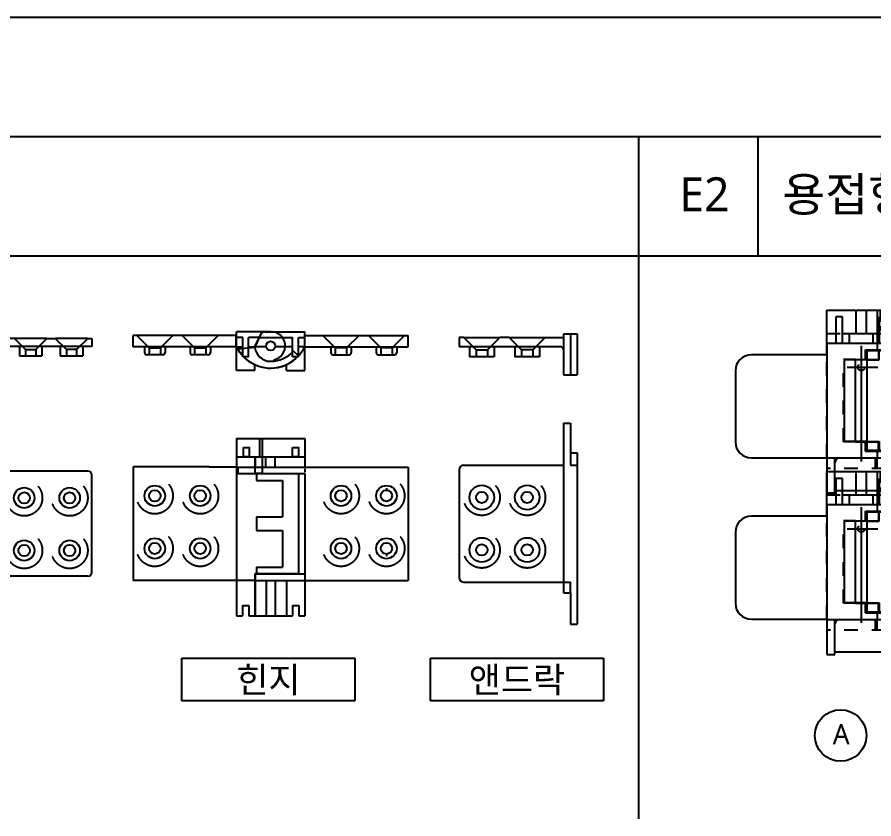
# Model space of a CAD drawing. Extents: x 4650 to 80882, y 2100 to 57300.
# Drawn here: x 23108 to 33151, y 20900 to 30300 of the extents above; entities that cross this region are included whole.
import ezdxf
from ezdxf.enums import TextEntityAlignment as Align

# ---------------------------------------------------------------- set-up
doc = ezdxf.new("R2010")
doc.units = 0
doc.header["$LTSCALE"] = 200
doc.header["$MEASUREMENT"] = 0
doc.linetypes.add('CEN', pattern=[62, 60, -1, 0, -1])
doc.linetypes.add('HIDDEN', pattern=[2, 1, -1])
doc.layers.get('0').update_dxf_attribs({"linetype": 'CONTINUOUS'})
for name, color, linetype in [('2', 6, 'CONTINUOUS'), ('CEN', 1, 'CEN'), ('HI', 2, 'HIDDEN'), ('RXDIM', 7, 'CONTINUOUS'), ('TEX', 3, 'CONTINUOUS'), ('TEXT', 3, 'CONTINUOUS'), ('TEXT-NOTE', 6, 'CONTINUOUS'), ('TXT', 4, 'CONTINUOUS')]:
    doc.layers.add(name, color=color, linetype=linetype)
doc.styles.add('Gtx', font='malgun.ttf')
doc.styles.add('스타일1', font='malgun.ttf')

# ---------------------------------------------------------------- blocks, each defined once
blk = doc.blocks.new('엔드락')
for p, q in [((12647.7, 39308.8), (12642.2, 39308.8)), ((12642.2, 39308.8), (12642.2, 39298)), ((12647.7, 39308.8), (12690.7, 39308.8)), ((12701.7, 39308.8), (12690.7, 39308.8)), ((12701.7, 39308.8), (12766.4, 39308.8)), ((12766.4, 39313.2), (12782.6, 39313.2)), ((12766.4, 39313.2), (12766.4, 39264.6)), ((12774.5, 39313.2), (12774.5, 39264.6)), ((12782.6, 39313.2), (12782.6, 39264.6)), ((12642.2, 39298), (12762.4, 39298)), ((12654.5, 39298), (12654.5, 39285.9)), ((12684, 39298), (12684, 39285.9)), ((12708.5, 39298), (12708.5, 39285.9)), ((12738, 39298), (12738, 39285.9)), ((12684, 39285.9), (12654.5, 39285.9)), ((12738, 39285.9), (12708.5, 39285.9)), ((12766.4, 39264.6), (12782.6, 39264.6)), ((12766.4, 39207.1), (12766.4, 39005.3)), ((12766.4, 39207.1), (12774.5, 39207.1)), ((12774.5, 39207.1), (12774.5, 39171.6)), ((12774.5, 39171.6), (12782.6, 39171.6)), ((12782.6, 39171.6), (12782.6, 38967.8)), ((12647.6, 39156.9), (12766.4, 39156.9)), ((12642.2, 39151.5), (12642.2, 39023.4)), ((12647.6, 39018), (12766.4, 39018)), ((12766.4, 39005.3), (12774.7, 39005.3)), ((12774.7, 39005.3), (12774.7, 38967.8)), ((12774.7, 38967.8), (12782.6, 38967.8))]:
    blk.add_line(p, q)
at = {"linetype": 'HIDDEN', "ltscale": 1.7}
for p, q in [((12662.5, 39294.1), (12647.7, 39308.8)), ((12676, 39294.1), (12690.7, 39308.8)), ((12716.5, 39294.1), (12701.7, 39308.8)), ((12730, 39294.1), (12744.7, 39308.8)), ((12662.5, 39294.1), (12662.5, 39285.9)), ((12662.5, 39294.1), (12676, 39294.1)), ((12676, 39294.1), (12676, 39285.9)), ((12730, 39294.1), (12716.5, 39294.1)), ((12716.5, 39294.1), (12716.5, 39285.9)), ((12730, 39294.1), (12730, 39285.9)), ((12774.5, 39171.6), (12774.5, 39156.9)), ((12774.5, 39156.9), (12782.6, 39156.9)), ((12766.4, 39018), (12774.7, 39018)), ((12774.7, 39005.3), (12774.7, 39018))]:
    blk.add_line(p, q, dxfattribs=at)
for centre, radius in [((12669.2, 39118.7), 14.6), ((12723.2, 39118.7), 14.6), ((12669.2, 39118.7), 6.75), ((12723.2, 39118.7), 6.75), ((12669.2, 39056.2), 14.6), ((12669.2, 39056.2), 6.75), ((12723.2, 39056.2), 14.6), ((12723.2, 39056.2), 6.75)]:
    blk.add_circle(centre, radius)
for centre, radius, start, end in [((12762.4, 39294), 4.05, 0, 90), ((12647.6, 39151.5), 5.4, 90, 180), ((12647.6, 39023.4), 5.4, 180, 270)]:
    blk.add_arc(centre, radius, start, end)
at = {"layer": 'HI', "ltscale": 0.3}
for centre in [(12669.2, 39118.7), (12723.2, 39118.7), (12669.2, 39056.2), (12723.2, 39056.2)]:
    blk.add_circle(centre, 21.5, dxfattribs=at)
blk = doc.blocks.new('앤드락')
for p, q in [((12230.1, 39879.6), (12230.1, 39835.8)), ((12230.1, 39879.6), (12244.7, 39879.6)), ((12237.4, 39879.6), (12237.4, 39835.8)), ((12244.7, 39879.6), (12244.7, 39835.8)), ((12118.3, 39874.5), (12118.3, 39867.2)), ((12123.2, 39875.7), (12119.5, 39875.7)), ((12123.2, 39875.7), (12162, 39875.7)), ((12171.8, 39875.7), (12162, 39875.7)), ((12171.8, 39875.7), (12230.1, 39875.7)), ((12289.1, 39868.9), (12289.1, 39865.7)), ((12290.4, 39870.1), (12333.6, 39870.1)), ((12334.8, 39868.9), (12334.8, 39865.9)), ((12352.3, 39867), (12352.3, 39859.7)), ((12442.2, 39869.4), (12354.7, 39869.4)), ((12442.2, 39865.8), (12442.2, 39873.1)), ((12442.2, 39873.1), (12442.2, 39829.3)), ((12456.7, 39873.1), (12442.2, 39873.1)), ((12449.5, 39873.1), (12449.5, 39829.3)), ((12456.7, 39873.1), (12456.7, 39829.3)), ((12515, 39869.2), (12456.7, 39869.2)), ((12515, 39869.2), (12524.9, 39869.2)), ((12563.6, 39869.2), (12524.9, 39869.2)), ((12563.6, 39869.2), (12568.5, 39869.2)), ((12568.5, 39869.2), (12568.5, 39859.5)), ((12119.5, 39866), (12226.4, 39866)), ((12129.3, 39863.5), (12129.3, 39857.5)), ((12155.9, 39863.5), (12155.9, 39857.5)), ((12177.9, 39863.5), (12177.9, 39857.5)), ((12204.5, 39863.5), (12204.5, 39857.5)), ((12286.7, 39863.3), (12247.1, 39863.3)), ((12324.2, 39857.7), (12247.1, 39857.7)), ((12325.5, 39863.1), (12325.5, 39858.9)), ((12326.9, 39864.5), (12333.4, 39864.5)), ((12355.4, 39857.3), (12354.7, 39857.3)), ((12357.8, 39861.4), (12357.8, 39859.7)), ((12360.3, 39863.9), (12439.7, 39863.9)), ((12568.5, 39859.5), (12460.4, 39859.5)), ((12482.3, 39859.5), (12482.3, 39848.5)), ((12508.9, 39859.5), (12508.9, 39848.5)), ((12530.9, 39859.5), (12530.9, 39848.5)), ((12557.5, 39859.5), (12557.5, 39848.5)), ((12153.5, 39855), (12131.8, 39855)), ((12202.1, 39855), (12180.4, 39855)), ((12482.3, 39848.5), (12508.9, 39848.5)), ((12530.9, 39848.5), (12557.5, 39848.5)), ((12230.1, 39835.8), (12244.7, 39835.8)), ((12456.7, 39829.3), (12442.2, 39829.3)), ((12230.1, 39756.7), (12237.4, 39756.7)), ((12230.1, 39756.7), (12230.1, 39575)), ((12237.4, 39756.7), (12237.4, 39724.7)), ((12449.3, 39756.7), (12442.2, 39756.7)), ((12442.2, 39756.7), (12442.2, 39575.1)), ((12449.3, 39724.7), (12449.3, 39756.7)), ((12332.1, 39735.8), (12245.4, 39735.8)), ((12245.4, 39711.6), (12245.4, 39735.8)), ((12357.1, 39736.5), (12442.2, 39736.5)), ((12359.5, 39736.5), (12359.5, 39563.9)), ((12237.4, 39724.7), (12244.7, 39724.7)), ((12334.6, 39566.3), (12334.6, 39733.4)), ((12352.3, 39568.7), (12352.3, 39731.6)), ((12456.7, 39724.7), (12449.3, 39724.7)), ((12456.7, 39541.2), (12456.7, 39724.7)), ((12118.3, 39706.6), (12118.3, 39591.3)), ((12123.2, 39711.5), (12230.1, 39711.5)), ((12244.7, 39711.6), (12245.4, 39711.6)), ((12245.4, 39711.6), (12244.7, 39711.6)), ((12244.7, 39711.6), (12244.7, 39563.9)), ((12563.7, 39711.5), (12456.7, 39711.5)), ((12568.5, 39591.3), (12568.5, 39706.6)), ((12123.2, 39586.4), (12230.1, 39586.4)), ((12442.2, 39582.1), (12441.4, 39582.1)), ((12441.4, 39582.1), (12441.4, 39564.3)), ((12563.7, 39586.4), (12456.7, 39586.4)), ((12230.1, 39575), (12237.5, 39575)), ((12237.5, 39575), (12237.5, 39543)), ((12449.5, 39575.1), (12442.2, 39575.1)), ((12449.5, 39541.2), (12449.5, 39575.1)), ((12244.7, 39563.9), (12332.1, 39563.9)), ((12244.7, 39563.9), (12244.7, 39543)), ((12352.4, 39567.4), (12441.4, 39567.4)), ((12441, 39563.9), (12357.1, 39563.9)), ((12237.5, 39543), (12244.7, 39543)), ((12456.7, 39541.2), (12449.5, 39541.2))]:
    blk.add_line(p, q)
at = {"linetype": 'HIDDEN', "ltscale": 1.7}
for p, q in [((12489.6, 39855.9), (12476.3, 39869.2)), ((12501.7, 39855.9), (12515, 39869.2)), ((12538.2, 39855.9), (12524.9, 39869.2)), ((12550.3, 39855.9), (12563.6, 39869.2)), ((12489.6, 39855.9), (12501.7, 39855.9)), ((12489.6, 39855.9), (12489.6, 39848.5)), ((12501.7, 39855.9), (12501.7, 39848.5)), ((12538.2, 39855.9), (12538.2, 39848.5)), ((12550.3, 39855.9), (12538.2, 39855.9)), ((12550.3, 39855.9), (12550.3, 39848.5)), ((12352.9, 39734.1), (12442.2, 39734.1)), ((12237.4, 39724.7), (12237.4, 39711.5)), ((12449.3, 39724.7), (12449.3, 39711.5)), ((12237.4, 39711.5), (12244.7, 39711.5)), ((12456.7, 39711.5), (12449.3, 39711.5)), ((12230.1, 39586.5), (12237.5, 39586.5)), ((12237.5, 39575), (12237.5, 39586.5)), ((12449.5, 39586.5), (12442.2, 39586.5)), ((12449.5, 39575.1), (12449.5, 39586.5))]:
    blk.add_line(p, q, dxfattribs=at)
for centre, radius in [((12146.9, 39678.8), 12.2), ((12146.9, 39678.8), 6.75), ((12200.9, 39678.8), 12.2), ((12200.9, 39678.8), 6.75), ((12488, 39679.7), 12.2), ((12488, 39679.6), 6.75), ((12542, 39679.7), 12.2), ((12542, 39679.6), 6.75), ((12146.9, 39616.3), 12.2), ((12146.9, 39616.2), 6.75), ((12200.9, 39616.3), 12.2), ((12200.9, 39616.2), 6.75), ((12488, 39617.1), 12.2), ((12488, 39617.1), 6.75), ((12542, 39617.1), 12.2), ((12542, 39617.1), 6.75)]:
    blk.add_circle(centre, radius)
for centre, radius, start, end in [((12119.5, 39874.5), 1.21, 90, 180), ((12119.5, 39867.2), 1.21, 180, 270), ((12290.4, 39868.9), 1.21, 90, 180), ((12333.6, 39868.9), 1.21, 0, 90), ((12354.7, 39867), 2.43, 90, 180), ((12126.9, 39863.5), 2.43, 0, 90), ((12131.8, 39857.5), 2.43, 180, 270), ((12153.5, 39857.5), 2.43, 270, 0), ((12158.3, 39863.5), 2.43, 90, 180), ((12175.5, 39863.5), 2.43, 0, 90), ((12180.4, 39857.5), 2.43, 180, 270), ((12202.1, 39857.5), 2.43, 270, 0), ((12206.9, 39863.5), 2.43, 90, 180), ((12226.4, 39862.3), 3.65, 0, 90), ((12247.1, 39865.7), 2.43, 180, 270), ((12247.1, 39855.3), 2.43, 90, 180), ((12286.7, 39865.7), 2.43, 270, 0), ((12324.2, 39858.9), 1.21, 270, 0), ((12326.9, 39863.1), 1.41, 90, 180), ((12333.4, 39865.9), 1.41, 270, 360), ((12354.7, 39859.7), 2.43, 180, 270), ((12355.4, 39859.7), 2.43, 270, 0), ((12360.3, 39861.4), 2.43, 90, 180), ((12439.7, 39861.4), 2.43, 0, 90), ((12460.4, 39855.8), 3.65, 90, 180), ((12332.1, 39733.4), 2.43, 0, 90), ((12357.1, 39731.6), 4.86, 90, 180), ((12123.2, 39706.6), 4.86, 90, 180), ((12563.7, 39706.6), 4.86, 0, 90), ((12123.2, 39591.3), 4.86, 180, 270), ((12563.7, 39591.3), 4.86, 270, 0), ((12332.1, 39566.3), 2.43, 270, 0), ((12357.1, 39568.7), 4.86, 180, 270), ((12441, 39564.3), 0.486, 270, 0)]:
    blk.add_arc(centre, radius, start, end)
at = {"layer": 'HI'}
for p, q in [((12136.5, 39862.4), (12123.2, 39875.7)), ((12148.7, 39862.4), (12162, 39875.7)), ((12185.1, 39862.4), (12171.8, 39875.7)), ((12197.3, 39862.4), (12210.6, 39875.7)), ((12136.5, 39862.4), (12148.7, 39862.4)), ((12136.5, 39862.4), (12136.5, 39855)), ((12148.7, 39862.4), (12148.7, 39855)), ((12185.1, 39862.4), (12185.1, 39855)), ((12197.3, 39862.4), (12185.1, 39862.4)), ((12197.3, 39862.4), (12197.3, 39855)), ((12333.9, 39734.1), (12245.4, 39734.1))]:
    blk.add_line(p, q, dxfattribs=at)
at = {"layer": 'HI', "ltscale": 0.3}
for centre in [(12146.9, 39678.8), (12200.9, 39678.8), (12488, 39679.6), (12542, 39679.6), (12146.9, 39616.2), (12200.9, 39616.2), (12488, 39617.1), (12542, 39617.1)]:
    blk.add_circle(centre, 21.5, dxfattribs=at)
blk = doc.blocks.new('화이어블루 힌지')
for p, q in [((12170, 39311.6), (12047.2, 39311.6)), ((12047.2, 39298.1), (12047.2, 39311.6)), ((12047.2, 39309.2), (12047.2, 39311.6)), ((12169.7, 39298.1), (12169.7, 39311.6)), ((12211.3, 39316), (12170, 39316)), ((12170, 39309.2), (12170, 39316)), ((12177.3, 39309.2), (12170, 39309.2)), ((12177.3, 39286.3), (12177.3, 39309.2)), ((12184.3, 39286.3), (12184.3, 39309.2)), ((12197.1, 39309.2), (12184.3, 39309.2)), ((12191.7, 39298.1), (12200.3, 39316)), ((12191.7, 39297.2), (12199.4, 39313.7)), ((12197.2, 39309.2), (12236.7, 39309.2)), ((12203.1, 39316), (12251, 39316)), ((12236.7, 39286.3), (12236.7, 39309.2)), ((12243.7, 39286.3), (12243.7, 39309.2)), ((12243.7, 39309.2), (12251, 39309.2)), ((12251, 39309.2), (12251, 39316)), ((12251, 39311.6), (12373.9, 39311.6)), ((12373.9, 39298.1), (12373.9, 39311.6)), ((12170, 39298.1), (12047.2, 39298.1)), ((12060.7, 39298.1), (12060.7, 39291.4)), ((12085, 39298.1), (12085, 39291.4)), ((12114.7, 39298.1), (12114.7, 39291.4)), ((12139, 39298.1), (12139, 39291.4)), ((12170, 39298.1), (12177.3, 39298.1)), ((12170, 39270.1), (12170, 39298.1)), ((12191.7, 39297.2), (12171.5, 39295.3)), ((12184.3, 39298.1), (12191.7, 39298.1)), ((12205, 39298.1), (12192.2, 39298.1)), ((12205, 39299.2), (12205, 39298.1)), ((12216, 39299.2), (12216, 39298.1)), ((12236.7, 39298.1), (12216, 39298.1)), ((12251, 39298.1), (12243.7, 39298.1)), ((12251, 39298.1), (12373.9, 39298.1)), ((12251, 39270.1), (12251, 39298.1)), ((12282.1, 39298.1), (12282.1, 39291.4)), ((12306.4, 39298.1), (12306.4, 39291.4)), ((12336.1, 39298.1), (12336.1, 39291.4)), ((12360.4, 39298.1), (12360.4, 39291.4)), ((12082.3, 39288.7), (12063.4, 39288.7)), ((12136.3, 39288.7), (12117.4, 39288.7)), ((12184.3, 39286.3), (12177.3, 39286.3)), ((12243.7, 39286.3), (12236.7, 39286.3)), ((12243.7, 39287.4), (12237.7, 39292.9)), ((12284.8, 39288.7), (12303.7, 39288.7)), ((12338.8, 39288.7), (12357.7, 39288.7)), ((12191.7, 39270.1), (12191.7, 39276.9)), ((12214.6, 39281.1), (12214.6, 39282.8)), ((12229.4, 39270.1), (12229.4, 39276.9)), ((12191.7, 39270.1), (12170, 39270.1)), ((12229.4, 39270.1), (12236.4, 39270.1)), ((12236.4, 39270.1), (12244, 39270.1)), ((12244, 39270.1), (12251, 39270.1)), ((12170, 39189), (12170, 39155.4)), ((12170, 39189), (12200.3, 39189)), ((12197.1, 39189), (12197.1, 39167.4)), ((12197.3, 39189), (12251, 39189)), ((12197.3, 39189), (12197.3, 39167.4)), ((12200.3, 39189), (12200.3, 39147.6)), ((12251, 39189), (12251, 39155.2)), ((12170, 39167.4), (12200.3, 39167.4)), ((12191.7, 39167.4), (12191.7, 39147.1)), ((12192.2, 39167.4), (12192.2, 39155.2)), ((12192.2, 39167.4), (12251, 39167.4)), ((12205, 39155.2), (12205, 39167.4)), ((12216, 39155.2), (12216, 39167.4)), ((12047.2, 39155.4), (12047.2, 39020.2)), ((12137.6, 39155.4), (12047.2, 39155.4)), ((12137.6, 39155.4), (12137.6, 39155.4)), ((12137.6, 39155.4), (12170, 39155.4)), ((12170, 39155.4), (12170, 39020.2)), ((12171.5, 39155.2), (12286.1, 39155.2)), ((12171.5, 39155.2), (12171.5, 39147.4)), ((12251, 39153.1), (12251, 39149)), ((12286.1, 39155.2), (12373.9, 39155.2)), ((12286.1, 39155.2), (12286.1, 39155.2)), ((12373.9, 39155.2), (12373.9, 39020.2)), ((12243.7, 39147.1), (12169.7, 39147.1)), ((12171.5, 39147.4), (12251, 39147.4)), ((12200.3, 39147.6), (12191.7, 39147.6)), ((12193.8, 39147.4), (12193.8, 39139.3)), ((12243.7, 39147.1), (12243.7, 39028.3)), ((12251, 39147.4), (12251, 39020.2)), ((12193.8, 39139.3), (12224.8, 39139.3)), ((12224.8, 39139.3), (12224.8, 39095.8)), ((12193.8, 39095.8), (12224.8, 39095.8)), ((12193.8, 39095.8), (12193.8, 39079.6)), ((12193.8, 39079.6), (12224.8, 39079.6)), ((12224.8, 39079.6), (12224.8, 39036.1)), ((12193.8, 39036.1), (12224.8, 39036.1)), ((12193.8, 39036.1), (12193.8, 39028)), ((12243.7, 39028.3), (12191.7, 39028.3)), ((12191.7, 39028.3), (12191.7, 38978.4)), ((12192.2, 39028), (12251, 39028)), ((12192.2, 39028), (12192.2, 38978.4)), ((12251, 39028), (12251, 38978.4)), ((12191.7, 39020.2), (12047.2, 39020.2)), ((12170, 39020.2), (12170, 38978.4)), ((12192.2, 39020.2), (12251, 39020.2)), ((12205.2, 39020.2), (12205.2, 38978.4)), ((12215.9, 39020.2), (12215.9, 38978.4)), ((12229.4, 39020.2), (12229.4, 38978.4)), ((12251, 39020.2), (12373.9, 39020.2)), ((12177, 38990.5), (12184.6, 38990.5)), ((12177, 38990.5), (12177, 38978.4)), ((12184.6, 38990.5), (12184.6, 38978.4)), ((12236.4, 38990.5), (12236.4, 38978.4)), ((12236.4, 38990.5), (12244, 38990.5)), ((12244, 38990.5), (12244, 38978.4)), ((12170, 38978.4), (12177, 38978.4)), ((12184.6, 38978.4), (12191.7, 38978.4)), ((12192.2, 38978.4), (12236.4, 38978.4)), ((12244, 38978.4), (12251, 38978.4))]:
    blk.add_line(p, q)
blk.add_lwpolyline([(12197.5, 39309.8, 0.105563), (12194, 39302.1)], format="xyb")
for points in [[(12178.1, 39178.2), (12185.2, 39178.2), (12185.2, 39167.4), (12178.1, 39167.4)], [(12236.7, 39178.2), (12243.7, 39178.2), (12243.7, 39167.4), (12236.7, 39167.4)]]:
    blk.add_lwpolyline(points, close=True)
for centre, radius in [((12210.5, 39299.2), 5.47), ((12210.5, 39299.2), 5.47), ((12072.8, 39121), 12.2), ((12126.8, 39121), 12.2), ((12294.2, 39121), 12.2), ((12348.2, 39121), 12.2), ((12072.8, 39120.9), 6.75), ((12126.8, 39120.9), 6.75), ((12294.2, 39121), 6.75), ((12348.2, 39121), 6.75), ((12072.8, 39058.4), 12.2), ((12072.8, 39058.4), 6.75), ((12126.8, 39058.4), 12.2), ((12126.8, 39058.4), 6.75), ((12294.2, 39058.4), 12.2), ((12294.2, 39058.4), 6.75), ((12348.2, 39058.4), 12.2), ((12348.2, 39058.4), 6.75)]:
    blk.add_circle(centre, radius)
for centre, radius, start, end in [((12203.1, 39311.9), 4.05, 90, 154.1162), ((12211.3, 39299.2), 16.7, 281.2226, 92.7119), ((12210.5, 39317.8), 45, 205.852, 222.444), ((12210.5, 39299.8), 18.9, 184.9171, 270), ((12210.5, 39317.8), 45, 317.556, 334.148), ((12063.4, 39291.4), 2.7, 180, 270), ((12082.3, 39291.4), 2.7, 270, 0), ((12117.4, 39291.4), 2.7, 180, 270), ((12136.3, 39291.4), 2.7, 270, 0), ((12210.5, 39317.8), 45, 209.9361, 305.5878), ((12210.5, 39317.8), 45, 234.4122, 317.556), ((12210.5, 39317.8), 36.9, 270, 317.556), ((12284.8, 39291.4), 2.7, 180, 270), ((12303.7, 39291.4), 2.7, 270, 0), ((12338.8, 39291.4), 2.7, 180, 270), ((12357.7, 39291.4), 2.7, 270, 0)]:
    blk.add_arc(centre, radius, start, end)
at = {"layer": '2'}
for p, q in [((12348.2, 39130.1), (12348.2, 39128)), ((12348.2, 39051.4), (12348.2, 39049.3))]:
    blk.add_line(p, q, dxfattribs=at)
at = {"layer": 'HI', "ltscale": 0.3}
for p, q in [((12066.1, 39296.8), (12051.3, 39311.6)), ((12079.6, 39296.9), (12094.3, 39311.6)), ((12120.1, 39296.8), (12105.3, 39311.6)), ((12133.6, 39296.9), (12148.3, 39311.6)), ((12251, 39298.1), (12251, 39309.2)), ((12287.4, 39296.9), (12272.7, 39311.6)), ((12300.9, 39296.8), (12315.7, 39311.6)), ((12341.4, 39296.9), (12326.7, 39311.6)), ((12354.9, 39296.8), (12369.7, 39311.6)), ((12066.1, 39296.9), (12066.1, 39288.7)), ((12066.1, 39296.9), (12079.6, 39296.9)), ((12079.6, 39296.9), (12079.6, 39288.7)), ((12120.1, 39296.9), (12133.6, 39296.9)), ((12120.1, 39296.9), (12120.1, 39288.7)), ((12133.6, 39296.9), (12133.6, 39288.7)), ((12300.9, 39296.9), (12287.4, 39296.9)), ((12287.4, 39296.9), (12287.4, 39288.7)), ((12300.9, 39296.9), (12300.9, 39288.7)), ((12341.4, 39296.9), (12341.4, 39288.7)), ((12354.9, 39296.9), (12341.4, 39296.9)), ((12354.9, 39296.9), (12354.9, 39288.7))]:
    blk.add_line(p, q, dxfattribs=at)
at = {"layer": 'HI', "ltscale": 0.2}
blk.add_line((12170, 39298.1), (12170, 39309.2), dxfattribs=at)
at = {"layer": 'HI', "ltscale": 0.3}
for centre in [(12072.8, 39120.9), (12126.8, 39120.9), (12294.2, 39121), (12348.2, 39121), (12072.8, 39058.4), (12126.8, 39058.4), (12294.2, 39058.4), (12348.2, 39058.4)]:
    blk.add_circle(centre, 21.5, dxfattribs=at)
at = {"layer": 'HI', "ltscale": 0.2}
for start, end in [(222.444, 234.4122), (305.5878, 317.556)]:
    blk.add_arc((12210.5, 39317.8), 45, start, end, dxfattribs=at)
blk = doc.blocks.new('A$C05A125ED')
at = {"color": 1}
for p, q in [((400, 1505), (633.7, 1505)), ((400, 1310), (400, 1505)), ((527.1, 1403), (527.1, 1505)), ((572.9, 1403), (572.9, 1505)), ((618.6, 1505), (618.6, 1328.5)), ((618.6, 1505), (700, 1505)), ((633.7, 1475.3), (633.7, 1505)), ((647.2, 1403), (647.2, 1505)), ((700, 1505), (700, 1310)), ((468, 1475.3), (438, 1475.3)), ((438, 1475.3), (438, 1361.5)), ((468, 1361.5), (468, 1475.3)), ((629, 1475.3), (661.8, 1475.3)), ((629, 1361.5), (629, 1475.3)), ((658.5, 1475.3), (658.5, 1361.5)), ((661.8, 1361.5), (661.8, 1475.3)), ((400, 1403), (438, 1403)), ((468, 1403), (629, 1403)), ((498.4, 1361.5), (498.4, 1403)), ((601.6, 1361.5), (601.6, 1403)), ((647.2, 1403), (700, 1403)), ((658.5, 1403), (661.8, 1403)), ((665, 1328.5), (665, 1403)), ((665, 1403), (665, 1328.5)), ((400, 1361.5), (400, 859.5)), ((400, 1361.5), (661.8, 1361.5)), ((661.8, 1331.5), (661.8, 1361.5)), ((400, 1310), (70, 1310)), ((568, 1290), (568, 1331.5)), ((568, 1331.5), (661.8, 1331.5)), ((575, 1288.5), (575, 1328.5)), ((575, 1328.5), (669.8, 1328.5)), ((624.5, 1331.5), (624.5, 1290)), ((669.8, 1328.5), (669.8, 891.5)), ((700, 1310), (1030, 1310)), ((475, 1288.5), (475, 931.5)), ((575, 1288.5), (475, 1288.5)), ((525, 1290), (624.5, 1290)), ((525, 930), (525, 1290)), ((575, 891.5), (575, 1288.5)), ((0, 1240), (0, 930)), ((1100, 1240), (1100, 930)), ((575, 931.5), (475, 931.5)), ((525, 930), (624.5, 930)), ((568, 888.5), (568, 930)), ((624.5, 888.5), (624.5, 930)), ((568, 888.5), (656.7, 888.5)), ((669.8, 891.5), (575, 891.5)), ((618.6, 891.5), (618.6, 860)), ((656.7, 888.5), (656.7, 859.5)), ((665, 721.1), (665, 886.5)), ((695, 891.5), (670, 891.5)), ((700, 721.1), (700, 886.5)), ((70, 860), (400, 860)), ((400, 860), (400, 716.1)), ((400, 859.5), (624.5, 859.5)), ((400, 859.5), (400, 710)), ((435, 710), (435, 859.5)), ((618.6, 813), (618.6, 860)), ((624.5, 859.5), (656.7, 859.5)), ((655.4, 716.1), (655.4, 859.5)), ((700, 860), (1030, 860)), ((400, 800), (633.7, 800)), ((400, 605), (400, 800)), ((527.1, 698), (527.1, 800)), ((572.9, 698), (572.9, 800)), ((649.5, 813), (618.6, 813)), ((618.6, 800), (618.6, 623.5)), ((618.6, 800), (700, 800)), ((633.7, 770.3), (633.7, 800)), ((647.2, 698), (647.2, 800)), ((649.5, 813), (649.5, 716.1)), ((649.5, 813), (700, 813)), ((700, 800), (700, 605)), ((468, 770.3), (438, 770.3)), ((438, 770.3), (438, 656.5)), ((468, 656.5), (468, 770.3)), ((629, 770.3), (661.8, 770.3)), ((629, 656.5), (629, 770.3)), ((658.5, 770.3), (658.5, 656.5)), ((661.8, 656.5), (661.8, 770.3)), ((655.4, 716.1), (435, 716.1)), ((695, 716.1), (649.5, 716.1)), ((400, 698), (438, 698)), ((430, 705), (405, 705)), ((468, 698), (629, 698)), ((498.4, 656.5), (498.4, 698)), ((601.6, 656.5), (601.6, 698)), ((647.2, 698), (700, 698)), ((658.5, 698), (661.8, 698)), ((665, 623.5), (665, 698)), ((665, 698), (665, 623.5)), ((400, 656.5), (400, 154.5)), ((400, 656.5), (661.8, 656.5)), ((661.8, 626.5), (661.8, 656.5)), ((400, 605), (70, 605)), ((568, 585), (568, 626.5)), ((568, 626.5), (661.8, 626.5)), ((575, 583.5), (575, 623.5)), ((575, 623.5), (669.8, 623.5)), ((624.5, 626.5), (624.5, 585)), ((669.8, 623.5), (669.8, 186.5)), ((700, 605), (1030, 605)), ((475, 583.5), (475, 226.5)), ((575, 583.5), (475, 583.5)), ((525, 585), (624.5, 585)), ((525, 225), (525, 585)), ((575, 186.5), (575, 583.5)), ((0, 535), (0, 225)), ((1100, 535), (1100, 225)), ((575, 226.5), (475, 226.5)), ((525, 225), (624.5, 225)), ((568, 183.5), (568, 225)), ((624.5, 183.5), (624.5, 225)), ((70, 155), (400, 155)), ((400, 155), (400, 11.1)), ((400, 154.5), (624.5, 154.5)), ((400, 154.5), (400, 5)), ((435, 5), (435, 154.5)), ((568, 183.5), (656.7, 183.5)), ((669.8, 186.5), (575, 186.5)), ((618.6, 186.5), (618.6, 155)), ((618.6, 108), (618.6, 155)), ((624.5, 154.5), (656.7, 154.5)), ((655.4, 11.1), (655.4, 154.5)), ((656.7, 183.5), (656.7, 154.5)), ((665, 5), (665, 181.5)), ((695, 186.5), (670, 186.5)), ((700, 5), (700, 181.5)), ((700, 155), (1030, 155)), ((649.5, 108), (618.6, 108)), ((649.5, 108), (649.5, 11.1)), ((649.5, 108), (700, 108)), ((655.4, 11.1), (435, 11.1)), ((665, 11.1), (649.5, 11.1)), ((430, 0), (405, 0)), ((695, 0), (670, 0))]:
    blk.add_line(p, q, dxfattribs=at)
for centre, radius, start, end in [((70, 1240), 70, 90, 180), ((1030, 1240), 70, 0, 90), ((70, 930), 70, 180, 270), ((1030, 930), 70, 270, 0), ((655, 881.5), 10, 0, 90), ((670, 886.5), 5, 90, 180), ((695, 886.5), 5, 0, 90), ((455, 839.5), 20, 90, 180), ((670, 721.1), 5, 180, 270), ((695, 721.1), 5, 270, 0), ((405, 710), 5, 180, 270), ((430, 710), 5, 270, 0), ((70, 535), 70, 90, 180), ((1030, 535), 70, 0, 90), ((70, 225), 70, 180, 270), ((1030, 225), 70, 270, 0), ((455, 134.5), 20, 90, 180), ((655, 176.5), 10, 0, 90), ((670, 181.5), 5, 90, 180), ((695, 181.5), 5, 0, 90), ((405, 5), 5, 180, 270), ((430, 5), 5, 270, 0), ((670, 5), 5, 180, 270), ((695, 5), 5, 270, 0)]:
    blk.add_arc(centre, radius, start, end, dxfattribs=at)
at = {"layer": 'CEN', "color": 1}
for p, q in [((550, 1349.7), (550, 844.1)), ((488.7, 1255.5), (622.6, 1255.5)), ((550, 644.7), (550, 139.1)), ((488.7, 550.5), (622.6, 550.5))]:
    blk.add_line(p, q, dxfattribs=at)
at = {"layer": 'HI', "color": 1, "ltscale": 0.1}
for p, q in [((633.7, 1475.3), (633.7, 1403)), ((438, 1403), (468, 1403)), ((629, 1403), (659, 1403)), ((633.7, 770.3), (633.7, 698)), ((438, 698), (468, 698)), ((629, 698), (659, 698))]:
    blk.add_line(p, q, dxfattribs=at)
at = {"layer": 'HI', "color": 1, "ltscale": 0.3}
for p, q in [((400, 860), (400, 1310)), ((628, 1288.5), (628, 1328.5)), ((700, 1310), (700, 860)), ((472, 930), (472, 1290)), ((525, 1290), (472, 1290)), ((575, 1288.5), (628, 1288.5)), ((525, 930), (472, 930)), ((575, 931.5), (628, 931.5)), ((628, 931.5), (628, 891.5)), ((610.9, 857), (610.9, 813)), ((655.4, 813), (400, 813)), ((400, 155), (400, 605)), ((628, 583.5), (628, 623.5)), ((700, 605), (700, 155)), ((472, 225), (472, 585)), ((525, 585), (472, 585)), ((575, 583.5), (628, 583.5)), ((525, 225), (472, 225)), ((575, 226.5), (628, 226.5)), ((628, 226.5), (628, 186.5)), ((610.9, 152), (610.9, 108)), ((655.4, 108), (400, 108))]:
    blk.add_line(p, q, dxfattribs=at)
for centre in [(550, 1255.5), (550, 550.5)]:
    blk.add_circle(centre, 15, dxfattribs=at)
blk = doc.blocks.new('room-1')
at = {"layer": 'TEXT-NOTE', "color": 6}
for p, q in [((0, 5), (20.29, 5)), ((0, 0), (0, 5)), ((20.29, 5), (20.29, 0)), ((20.29, 0), (0, 0))]:
    blk.add_line(p, q, dxfattribs=at)
at = {"layer": 'TEXT-NOTE', "color": 3, "style": '스타일1'}
blk.add_attdef('실명', text='', height=3, dxfattribs=at).set_placement((10.15, 2.59), align=Align.MIDDLE)

msp = doc.modelspace()

# ---------------------------------------------------------------- linework, layer by layer
at = {"layer": 'RXDIM', "color": 7}
msp.add_circle((32761.5, 21877.6), 301.8, dxfattribs=at)
at = {"layer": 'TEX', "color": 7}
for p, q in [((30391.3, 28900), (30391.3, 20900)), ((31791.3, 28900), (31791.3, 27500)), ((31791.3, 28900), (31791.3, 27500))]:
    msp.add_line(p, q, dxfattribs=at)
at = {"layer": 'TEX', "color": 6}
msp.add_lwpolyline([(4650, 30300), (73350, 30300)], dxfattribs=at)
at = {"layer": 'TEX', "color": 7}
for points in [[(4650, 28900), (73350, 28900)], [(4650, 27500), (73350, 27500)]]:
    msp.add_lwpolyline(points, dxfattribs=at)

# ---------------------------------------------------------------- block references
at = {"color": 254}
for name, p, xscale, yscale, zscale in [('A$C05A125ED', (31527.8, 22824.4), 2.684337409079413, 2.684337409079413, 2.684337409079413), ('앤드락', (-99938.1, -366570.8), 9.859825194044973, 9.859825194044973, 9.859825194044973), ('화이어블루 힌지', (-94313.7, -361038), 9.859825194044973, 9.859825194044973, 9.859825194044973), ('엔드락', (-96360.9, -361034.4), 9.859825194044973, 9.859825194044973, 9.859825194044973)]:
    msp.add_blockref(name, p, dxfattribs=dict(at, xscale=xscale, yscale=yscale, zscale=zscale))
at = {"layer": 'TEXT-NOTE'}
ref = msp.add_blockref('room-1', (25039, 22283.4), dxfattribs=dict(at, xscale=100, yscale=100, zscale=100))
ref.add_attrib('실명', '힌지', dxfattribs={"color": 3, "height": 300, "style": '스타일1'}).set_placement((26053.7, 22533.4), align=Align.MIDDLE)
ref = msp.add_blockref('room-1', (27952.2, 22283.4), dxfattribs=dict(at, xscale=100, yscale=100, zscale=100))
ref.add_attrib('실명', '앤드락', dxfattribs={"color": 3, "height": 300, "style": '스타일1'}).set_placement((28966.9, 22533.4), align=Align.MIDDLE)

# ---------------------------------------------------------------- texts
at = {"layer": 'TEXT', "style": '스타일1'}
msp.add_text('E2', height=400, dxfattribs=at).set_placement((31165.2, 28022.3), align=Align.CENTER)
msp.add_text('  용접형', height=400, dxfattribs=at).set_placement((31808.7, 28022.3))
at = {"layer": 'TXT', "style": 'Gtx'}
msp.add_text('A', height=240, dxfattribs=at).set_placement((32768, 21772.4), align=Align.CENTER)

doc.saveas('drawing.dxf')
